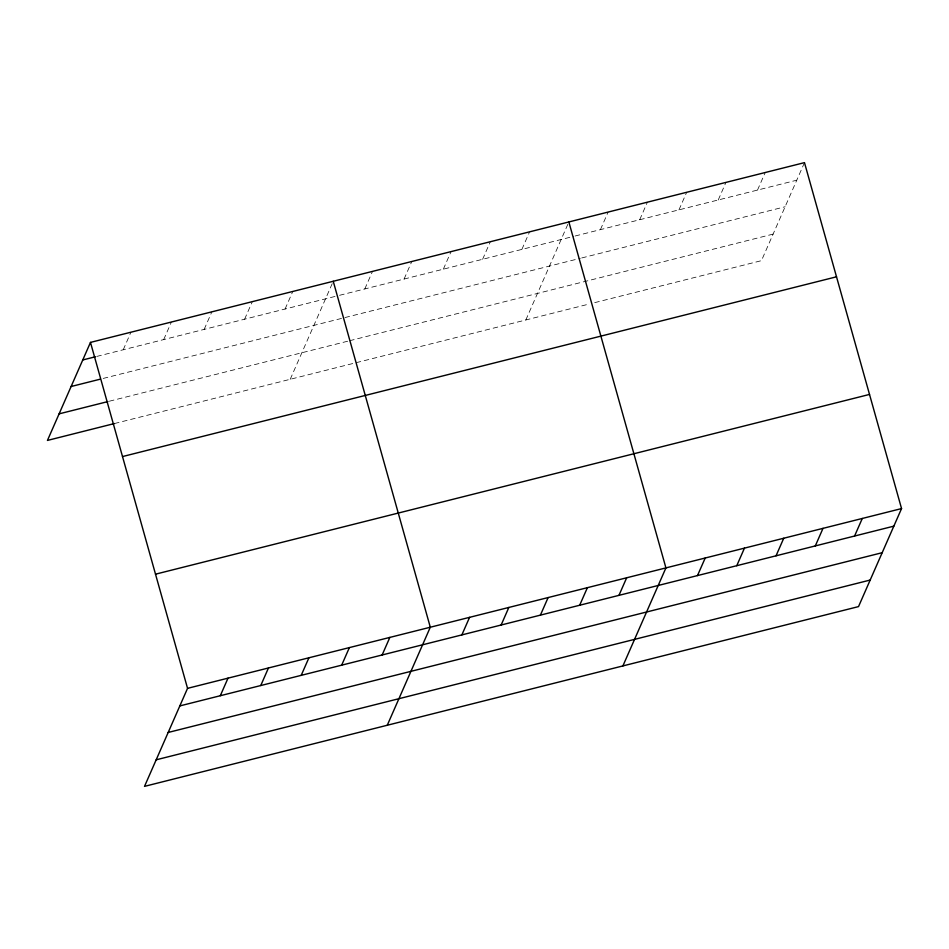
<?xml version="1.0" encoding="UTF-8"?>
<svg xmlns="http://www.w3.org/2000/svg" width="949" height="949" viewBox="0 0 949 949"><rect width="100%" height="100%" fill="white"/><g stroke="black" fill="none" stroke-linecap="round" stroke-linejoin="round"><path stroke-width="0.71" stroke-dasharray="4.75 3.56" d="M123.228 349.778L130.938 332.209M163.691 339.588L171.401 322.031M204.154 329.398L211.852 311.841M244.605 319.208L252.315 301.652M285.068 309.03L292.778 291.462M290.216 379.292L333.241 281.284M364.796 288.959L372.506 271.39M404.072 279.065L411.783 261.509M443.337 269.184L451.048 251.615M482.614 259.291L490.325 241.734M521.879 249.409L529.589 231.841M525.829 319.967L568.854 221.959M600.42 229.634L608.131 212.078M639.697 219.741L647.396 202.184M678.962 209.859L686.673 192.303M718.239 199.966L725.938 182.41M757.504 190.085L765.214 172.528M804.479 162.635L761.454 260.655L594.56 302.672M96.715 356.444L338.152 295.661M339.552 295.305L573.777 236.337M575.177 235.993L796.769 180.191M103.204 378.426L580.349 258.306M581.749 257.95L785.12 206.752M109.337 401.213L348.153 341.094M349.552 340.738L773.115 234.106M114.414 423.551L354.724 363.052M356.136 362.696L588.949 304.083"/><path stroke-width="1.42" d="M90.475 342.399L187.546 688.345L144.521 786.365L858.525 606.601L901.55 508.581L804.479 162.635L90.475 342.399L47.45 440.419L114.414 423.551M220.298 695.724L228.009 678.167M260.761 685.534L268.46 667.977M301.213 675.344L308.923 657.787M341.676 665.166L349.386 647.598M382.139 654.976L389.849 637.42M387.275 725.238L430.3 627.23L333.241 281.284M461.866 634.905L469.577 617.348M501.143 625.011L508.842 607.455M540.408 615.13L548.119 597.573M579.685 605.237L587.384 587.68M618.95 595.355L626.66 577.799M622.9 665.925L665.925 567.905L568.854 221.959M697.491 575.58L705.202 558.024M736.756 565.699L744.467 548.131M776.033 555.806L783.744 538.249M815.298 545.924L823.008 528.356M854.574 536.031L862.285 518.474M82.765 359.956L95.327 356.8M71.116 386.504L100.416 379.137M59.099 413.859L107.937 401.569M122.504 456.564L836.52 276.8M155.506 574.181L869.521 394.428M187.546 688.345L901.55 508.581M179.835 705.914L893.839 526.149M168.175 732.462L882.19 552.698M156.17 759.817L870.174 580.053"/></g></svg>
